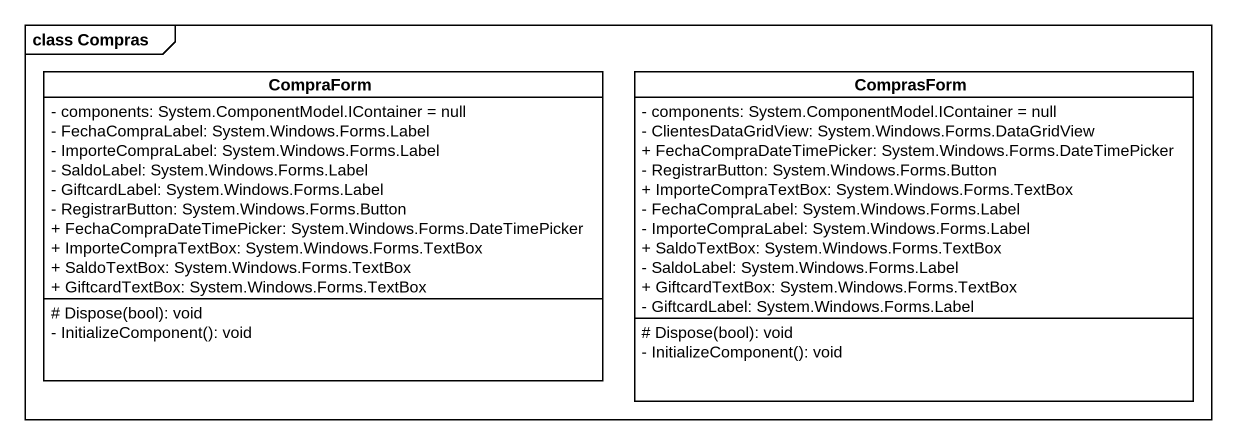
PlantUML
@startuml
mainframe class Compras
hide circle
hide empty members
skinparam classAttributeIconSize 0
class CompraForm {
  - components: System.ComponentModel.IContainer = null
  - FechaCompraLabel: System.Windows.Forms.Label
  - ImporteCompraLabel: System.Windows.Forms.Label
  - SaldoLabel: System.Windows.Forms.Label
  - GiftcardLabel: System.Windows.Forms.Label
  - RegistrarButton: System.Windows.Forms.Button
  + FechaCompraDateTimePicker: System.Windows.Forms.DateTimePicker
  + ImporteCompraTextBox: System.Windows.Forms.TextBox
  + SaldoTextBox: System.Windows.Forms.TextBox
  + GiftcardTextBox: System.Windows.Forms.TextBox
  # Dispose(bool): void
  - InitializeComponent(): void
}
class ComprasForm {
  - components: System.ComponentModel.IContainer = null
  - ClientesDataGridView: System.Windows.Forms.DataGridView
  + FechaCompraDateTimePicker: System.Windows.Forms.DateTimePicker
  - RegistrarButton: System.Windows.Forms.Button
  + ImporteCompraTextBox: System.Windows.Forms.TextBox
  - FechaCompraLabel: System.Windows.Forms.Label
  - ImporteCompraLabel: System.Windows.Forms.Label
  + SaldoTextBox: System.Windows.Forms.TextBox
  - SaldoLabel: System.Windows.Forms.Label
  + GiftcardTextBox: System.Windows.Forms.TextBox
  - GiftcardLabel: System.Windows.Forms.Label
  # Dispose(bool): void
  - InitializeComponent(): void
}
@enduml
